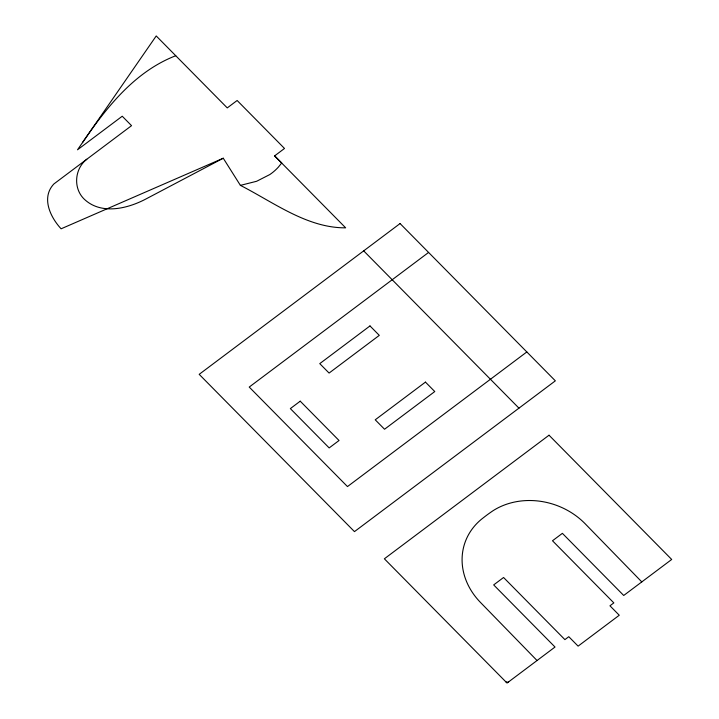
<?xml version="1.0" encoding="UTF-8"?>
<svg xmlns="http://www.w3.org/2000/svg" width="719" height="719" viewBox="0 0 719 719"><rect width="100%" height="100%" fill="white"/><g stroke="black" fill="none" stroke-linecap="round" stroke-linejoin="round"><path stroke-width="1.08" d="M82.433 142.686C106.475 107.446 134.678 71.603 175.751 55.731M86.81 159.241C74.659 168.632 72.952 188.108 84.051 198.974C100.777 215.098 127.038 208.843 145.454 199.235L223.258 158.225L240.398 185.376C273.409 202.192 307.139 228.112 345.659 227.833L274.622 155.879L284.499 148.465L237.144 100.489L227.258 107.904L156.221 35.95L77.508 149.804L122.239 116.226L131.55 125.663L53.889 183.956C41.001 197.617 50.267 217.111 61.106 228.804L223.258 158.225M428.587 252.441L249.223 387.065L347.475 486.574L526.829 351.951M240.398 185.376L256.629 181.278L269.841 174.546A59.515 51.067 18 0 0 278.244 167.266L281.722 162.988L274.622 155.879M363.679 250.868L518.956 408.149M641.788 581.905L585.212 523.818A68.772 59.264 19.4 0 0 493.216 510.598A179.426 154.63 19.4 0 0 483.447 517.698A68.772 59.264 19.4 0 0 480.472 602.432L537.048 660.527M508.684 681.81A2.292 1.968 18 0 1 505.484 681.477M400.07 223.555L199.19 374.338L354.467 531.62L555.347 380.836L400.07 223.555M369.988 325.932L319.766 363.625L329.086 373.062L379.299 335.369L369.988 325.932M300.227 401.184L290.35 408.599L329.167 447.919L339.044 440.504L300.227 401.184M425.45 382.113L375.228 419.806L384.548 429.243L434.77 391.549L425.45 382.113M549.028 435.211L384.368 558.798L507.039 683.05L555.023 647.037L493.683 584.906L503.57 577.492L564.9 639.622L568.783 636.701L578.103 646.138L619.266 615.239L609.955 605.802L613.837 602.89L552.498 540.76L562.384 533.345L623.715 595.476L671.699 559.463L549.028 435.211"/></g></svg>
